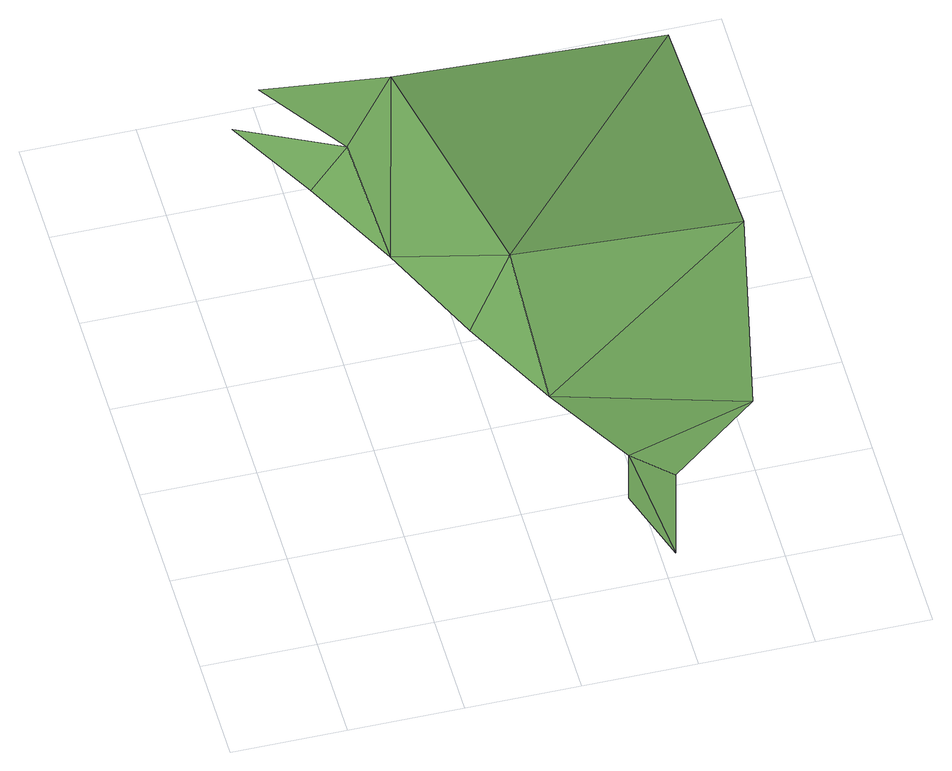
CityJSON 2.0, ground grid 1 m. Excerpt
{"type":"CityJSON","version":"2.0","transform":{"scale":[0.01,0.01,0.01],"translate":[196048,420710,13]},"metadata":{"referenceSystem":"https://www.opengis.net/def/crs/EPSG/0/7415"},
"CityObjects":{
"plantcover1":{"type":"PlantCover","attributes":{"3df_class":"Forest","bgt_fysiekvoorkomen":"groenvoorziening","bgt_status":"bestaand","identificatienamespace":"NL.IMGeo","begroeidterreindeeloptalud":"true","plus_fysiekvoorkomen":"gras- en kruidachtigen","relatievehoogteligging":0,"aantal_punten":0},"geometry":[{"type":"MultiSurface","lod":"1","boundaries":[[[0,1,2]],[[3,1,0]],[[4,5,3]],[[3,6,1]],[[1,6,7]],[[8,5,4]],[[6,3,5]],[[9,10,11]],[[9,12,10]],[[13,8,10]],[[12,13,10]],[[5,8,14]],[[8,13,14]],[[5,15,6]],[[5,14,15]]]}]}
},
"vertices":[
[101,414,172],[136,428,201],[57,503,165],[146,325,172],[191,236,163],[236,278,199],[186,478,220],[86,528,179],[236,147,164],[313,26,79],[281,58,173],[281,58,121],[313,26,174],[394,85,180],[436,278,186],[436,528,152]
]}
